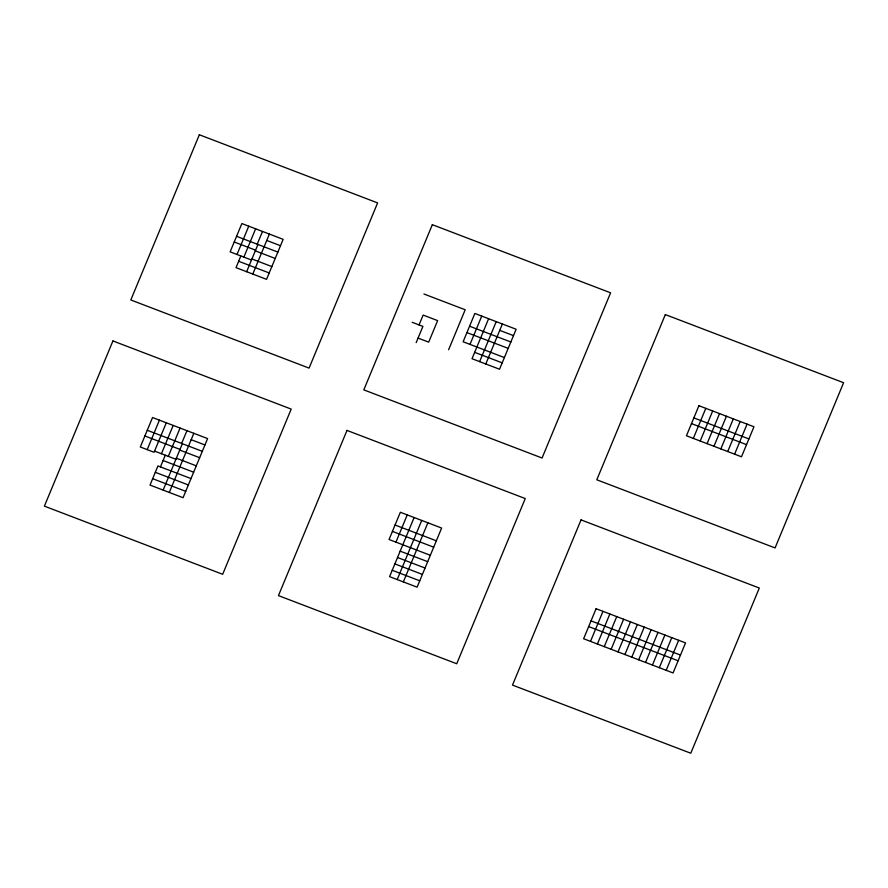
<?xml version="1.0" encoding="UTF-8"?>
<svg xmlns="http://www.w3.org/2000/svg" width="888" height="888" viewBox="0 0 888 888"><rect width="100%" height="100%" fill="white"/><g stroke="black" fill="none" stroke-linecap="round" stroke-linejoin="round"><path stroke-width="1.33" d="M147.197 449.628L159.418 420.157M166.3 422.788L154.079 452.258L140.315 446.997L152.547 417.526L207.592 438.572L183.061 497.702L150.017 485.07L157.942 465.934L190.998 478.565M237.007 254.49L248.74 226.185M240.859 255.966L236.008 267.654L266.555 279.332L283.15 239.338L241.869 223.554L230.125 251.859L251.493 260.029M161.438 453.724L173.182 425.419M243.878 257.12L255.622 228.815M160.451 466.888L165.301 455.2M168.32 456.354L180.064 428.049M257.22 244.189L262.504 231.446M246.642 271.717L257.942 244.478M181.652 443.434L186.946 430.68M163.148 490.087L182.384 443.711M252.791 274.07L269.386 234.077M169.297 492.44L193.828 433.311M419.047 324.919L423.143 315.074L437.629 320.612L428.693 342.146L418.059 338.084M416.172 342.635L422.91 326.396L412.165 322.289M448.607 349.761L465.201 309.768L423.909 293.984M469.996 344.4L481.74 316.095M395.937 542.135L407.237 514.896M488.622 318.725L472.028 358.719L499.544 369.242L516.139 329.248L474.858 313.464L463.114 341.769L504.395 357.553M414.119 517.526L389.588 576.645L417.105 587.168L441.636 528.049L400.355 512.265L389.055 539.504L430.336 555.289M479.642 361.627L496.226 321.634M485.792 363.98L502.386 323.987M397.202 579.564L421.722 520.435M403.352 581.906L427.883 522.788M590.509 641.38L602.974 611.344M597.391 644.011L609.856 613.974M604.273 646.642L616.738 616.605M693.328 438.395L705.794 408.347M611.144 649.272L623.609 619.236M700.21 441.025L712.676 410.978M618.026 651.903L630.491 621.866M707.081 443.656L719.546 413.608M624.908 654.534L637.373 624.486M713.963 446.287L726.428 416.239M631.79 657.164L644.255 627.117M720.845 448.917L733.31 418.87M638.672 659.795L651.137 629.747M727.727 451.548L740.192 421.5M645.554 662.426L658.019 632.378M734.609 454.179L747.074 424.131M652.436 665.057L664.901 635.009M659.318 667.687L671.772 637.64M666.189 670.318L678.654 640.27M266.744 240.448L280.497 245.71M499.733 330.358L513.497 335.62M236.574 236.308L277.855 252.081M469.574 326.218L510.855 341.991M234.21 242.002L255.578 250.172M693.861 417.893L748.906 438.927M255.3 250.849L275.213 258.464M466.922 332.589L508.202 348.374M691.497 423.587L746.542 444.633M251.937 258.963L271.85 266.578M238.65 261.272L269.197 272.949M474.669 352.336L502.197 362.859M191.175 439.693L204.939 444.955M147.253 430.28L202.298 451.326M395.06 525.019L436.352 540.803M144.888 435.986L180.02 449.417M179.742 450.094L199.656 457.697M392.418 531.39L433.699 547.175M176.368 458.208L196.281 465.823M154.556 451.104L175.935 459.274M591.042 620.879L680.486 655.078M163.092 460.517L193.639 472.194M400.166 551.148L427.694 561.671M588.677 626.584L678.121 660.772M397.524 557.52L425.041 568.043M155.3 472.316L188.345 484.948M394.883 563.902L422.399 574.414M152.658 478.688L185.703 491.319M392.23 570.274L419.758 580.796M112.931 340.937L44.4 506.138L222.666 574.292L291.197 409.091L112.931 340.937M199.345 134.765L130.814 299.966L309.079 368.109L377.611 202.908L199.345 134.765M346.986 430.414L278.455 595.615L456.721 663.758L525.252 498.557L346.986 430.414M432.334 224.675L363.803 389.876L542.069 458.019L610.6 292.818L432.334 224.675M665.334 314.585L596.803 479.786L775.069 547.929L843.6 382.728L665.334 314.585M581.041 519.891L512.498 685.092L690.775 753.235L759.307 588.034L581.041 519.891M596.092 608.713L583.627 638.75L673.071 672.949L685.536 642.901L596.092 608.713M698.912 405.716L686.446 435.764L741.491 456.798L753.956 426.762L698.912 405.716"/></g></svg>
